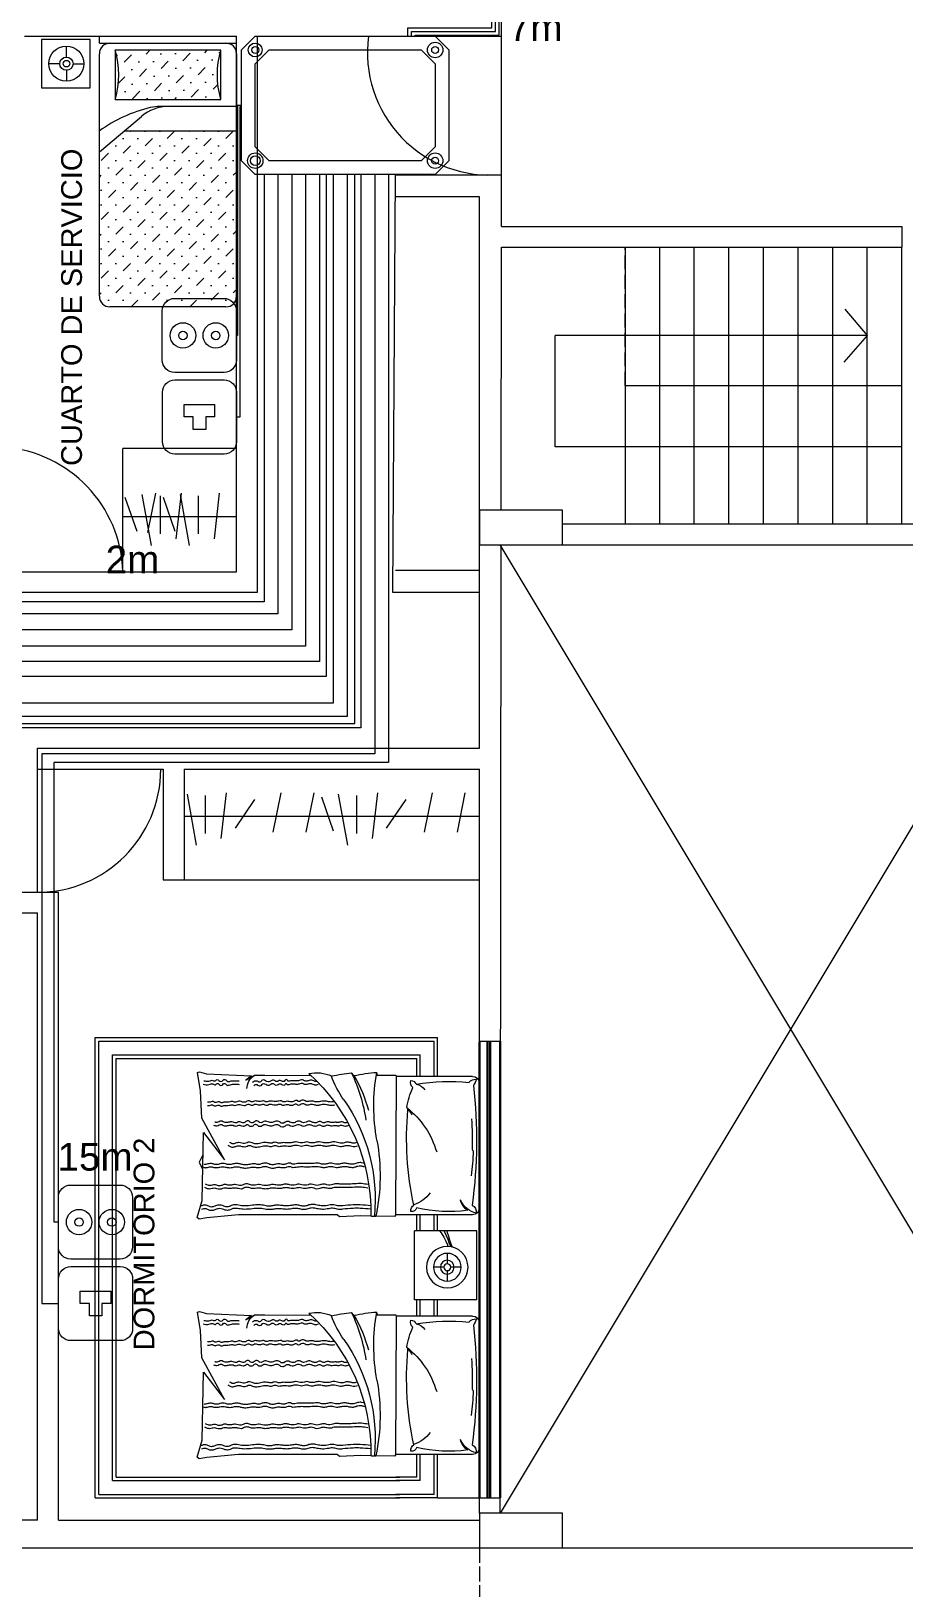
# Model space of a CAD drawing. Header units: metres. Extents: x -2 to 3328848, y -2 to 2725060.
# Drawn here: x 1662910.6 to 1662973.7, y 1363249.2 to 1363361.7 of the extents above; entities that cross this region are included whole.
import ezdxf

# ---------------------------------------------------------------- set-up
doc = ezdxf.new("R2010")
doc.units = ezdxf.units.M
for name, pattern in [('0', [0]), ('ACAD_ISO02W100', [15, 12, -3]), ('DASHED', [70, 50, -20])]:
    doc.linetypes.add(name, pattern=pattern)
doc.layers.get('0').update_dxf_attribs({"color": 253, "lineweight": 0})
for name, color, linetype, lineweight in [('escalera', 253, 'DASHED', 0), ('ICT_INTERNA', 170, 'Continuous', 0), ('ICT_TOMAS', 1, 'Continuous', 0), ('L.COLUMNA', 253, 'Continuous', 0), ('mobi alcolchonado', 253, 'Continuous', 0), ('MOBILIARIO2', 253, 'Continuous', 0), ('muebles', 253, 'Continuous', 0), ('NOFIJO', 253, 'Continuous', 0), ('PUERTAS', 253, 'Continuous', 0), ('ventanas', 253, 'Continuous', 30)]:
    doc.layers.add(name, color=color, linetype=linetype, lineweight=lineweight)
doc.styles.add('COTA', font='arial.ttf', dxfattribs={"height": 1})
doc.styles.get("Standard").update_dxf_attribs({"font": 'arial.ttf'})

# ---------------------------------------------------------------- blocks, each defined once
blk = doc.blocks.new('CAMA01')
at = {"layer": 'mobi alcolchonado'}
for p, q in [((-0.9, 0), (0, 0)), ((-0.95, -0.05), (-0.95, -0.604)), ((0.05, -0.05), (0.05, -0.6)), ((-0.95, -0.604), (-0.963, -0.613)), ((-0.963, -0.613), (-0.96, -0.747)), ((-0.95, -0.604), (0.054, -0.6)), ((0.054, -0.6), (0.057, -0.603)), ((0.057, -0.603), (0.056, -0.746)), ((-0.959, -0.784), (-0.957, -0.857)), ((-0.957, -0.857), (-0.965, -1.011)), ((-0.965, -1.011), (-0.95, -1.029)), ((0.056, -0.908), (0.075, -0.924)), ((-0.95, -1.029), (-0.95, -1.741)), ((0.055, -1.216), (0.057, -1.55)), ((0.057, -1.55), (0.056, -1.628)), ((0.023, -1.689), (0.056, -1.628)), ((0.055, -1.646), (0.023, -1.689)), ((0.068, -1.972), (0.055, -1.646)), ((-0.95, -1.741), (-0.973, -1.97)), ((-0.552, -1.843), (-0.252, -2.007)), ((-0.355, -1.993), (-0.552, -1.843)), ((-0.973, -1.97), (-0.982, -2.025)), ((-0.982, -2.025), (-0.969, -2.04)), ((-0.969, -2.04), (-0.846, -2.004)), ((-0.846, -2.004), (-0.355, -1.993)), ((-0.252, -2.007), (-0.055, -2.015)), ((-0.055, -2.015), (0.077, -2.038)), ((0.083, -2.023), (0.068, -1.972)), ((0.077, -2.038), (0.083, -2.023))]:
    blk.add_line(p, q, dxfattribs=at)
for centre, radius, start, end in [((-0.9, -0.05), 0.05, 90, 180), ((-0.78, 0.014), 0.163, 192.2008, 247.3604), ((-0.938, -0.089), 0.0687, 32.3351, 91.4023), ((0.098, -0.223), 1.025, 172.2473, 193.0029), ((-0.819, -0.021), 0.118, 212.6434, 258.2419), ((-0.41, -3.431), 3.411, 83.3475, 97.9136), ((0.1, -0.223), 0.214, 109.6538, 122.6886), ((-1.514, -0.215), 1.527, 350.9191, 5.28), ((0, -0.05), 0.05, 0, 90), ((-0.037, -0.026), 0.066, 312.4623, 3.6405), ((-0.889, -0.49), 0.0381, 108.9808, 187.5781), ((-0.919, -0.448), 0.0472, 260.6567, 326.3809), ((-0.398, 1.756), 2.282, 257.8189, 275.1993), ((-0.256, -0.567), 0.0826, 38.2941, 70.0555), ((-0.262, -0.666), 0.165, 58.5661, 64.8686), ((-0.274, 0.056), 0.589, 279.6141, 294.3372), ((0.005, -0.451), 0.0469, 219.9429, 288.3936), ((-0.03, -0.499), 0.0497, 4.6836, 60.5878), ((-0.957, -0.753), 0.00627, 112.1012, 250.5349), ((-0.94, -0.771), 0.0229, 148.1305, 214.5055), ((-0.668, -2.189), 1.471, 80, 101.4514), ((-0.838, -2.006), 1.253, 55, 95.5645), ((-0.934, -2.132), 1.348, 41.8594, 91.0501), ((-0.161, 0.617), 1.38, 259.5233, 280.0125), ((0.088, -0.688), 0.0548, 234.3439, 260.3637), ((-1.206, -0.649), 1.288, 348.4322, 355.8792), ((0.309, -0.368), 0.747, 235, 249.9199), ((-1.208, -0.805), 1.288, 348.1971, 354.7256), ((-0.183, -1.176), 0.259, 347.5254, 24.4401), ((0.059, -1.246), 0.0179, 51.3387, 101.1926)]:
    blk.add_arc(centre, radius, start, end, dxfattribs=at)
at = {"layer": 'MOBILIARIO2'}
for points in [[(-0.91, -0.784, -0.016109), (-0.904, -0.861, -0.024073), (-0.904, -0.913, -0.018694), (-0.91, -0.989, 0.050065), (-0.911, -1.018, 0.056677), (-0.907, -1.035, -0.051657), (-0.904, -1.053, -0.081685), (-0.906, -1.089, 0.062491), (-0.911, -1.135, 0.055675), (-0.906, -1.172, -0.061502), (-0.901, -1.207, -0.093427), (-0.907, -1.239, 0.097168), (-0.913, -1.27, 0.07769), (-0.908, -1.298, -0.081942), (-0.904, -1.326, -0.05009), (-0.907, -1.359, 0.049651), (-0.911, -1.393, 0.038952), (-0.908, -1.429, -0.043857), (-0.906, -1.461, -0.052705), (-0.91, -1.488, 0.052187), (-0.913, -1.514, 0.065973), (-0.909, -1.551, -0.055408), (-0.904, -1.594, -0.038659), (-0.907, -1.64, 0.032291), (-0.911, -1.696, 0.056883), (-0.906, -1.739, -0.072358), (-0.904, -1.773, -0.122992), (-0.91, -1.791, 0.101053), (-0.918, -1.813, 0.148742), (-0.913, -1.846, -0.127539), (-0.906, -1.885, -0.105457), (-0.914, -1.913, 0.125573), (-0.92, -1.936, 0.14575), (-0.914, -1.958, -0.134347), (-0.906, -1.981, -0.073839), (-0.907, -1.993, -0.052428), (-0.913, -2.008)], [(-0.885, -0.784, -0.016212), (-0.879, -0.861, -0.024132), (-0.879, -0.913, -0.018479), (-0.885, -0.988, 0.049503), (-0.886, -1.016, 0.057233), (-0.882, -1.033, -0.051743), (-0.879, -1.052, -0.081718), (-0.881, -1.087, 0.062376), (-0.886, -1.134, 0.056016), (-0.88, -1.173, -0.062225), (-0.876, -1.208, -0.092827), (-0.882, -1.239, 0.097273), (-0.888, -1.27, 0.077058), (-0.883, -1.298, -0.080968), (-0.879, -1.325, -0.051015), (-0.882, -1.359, 0.050139), (-0.886, -1.394, 0.038829), (-0.883, -1.43, -0.044073), (-0.881, -1.462, -0.05256), (-0.884, -1.488, 0.051882), (-0.888, -1.515, 0.065917), (-0.884, -1.55, -0.055177), (-0.879, -1.593, -0.038645), (-0.881, -1.64, 0.03175), (-0.886, -1.696, 0.05817), (-0.881, -1.741, -0.074982), (-0.878, -1.776, -0.120388), (-0.884, -1.794, 0.099922), (-0.892, -1.815, 0.1495), (-0.887, -1.848, -0.128684), (-0.881, -1.886, -0.103936), (-0.888, -1.913, 0.123542), (-0.894, -1.936, 0.142951), (-0.888, -1.956, -0.122441), (-0.88, -1.98, -0.081719), (-0.881, -1.995, -0.060139), (-0.889, -2.015)], [(-0.757, -0.806, -0.016834), (-0.751, -0.853, -0.034468), (-0.75, -0.876, -0.00922), (-0.753, -0.93, 0.014186), (-0.754, -0.964, 0.027864), (-0.753, -1.006, -0.034884), (-0.752, -1.039, -0.087457), (-0.756, -1.058, 0.077501), (-0.761, -1.079, 0.10571), (-0.759, -1.101, -0.089665), (-0.754, -1.128, -0.091876), (-0.76, -1.152, 0.100294), (-0.764, -1.174, 0.104219), (-0.759, -1.195, -0.103855), (-0.754, -1.216, -0.085768), (-0.758, -1.239, 0.088421), (-0.761, -1.26, 0.073045), (-0.758, -1.282, -0.076066), (-0.754, -1.302, -0.079828), (-0.758, -1.326, 0.07972), (-0.761, -1.349, 0.069238), (-0.758, -1.372, -0.06864), (-0.754, -1.396, -0.070898), (-0.758, -1.424, 0.075702), (-0.761, -1.452, 0.045986), (-0.759, -1.47, -0.045091), (-0.757, -1.489, -0.076769), (-0.76, -1.518, 0.075317), (-0.764, -1.547, 0.065696), (-0.76, -1.57, -0.069765), (-0.757, -1.591, -0.058047), (-0.759, -1.609, 0.04517), (-0.761, -1.631, 0.107598), (-0.756, -1.66, -0.119304), (-0.752, -1.687, -0.134303), (-0.758, -1.704, 0.142887), (-0.764, -1.72, 0.094042), (-0.761, -1.741, -0.082548), (-0.757, -1.766, -0.054703), (-0.76, -1.793, 0.071659), (-0.761, -1.813, 0.065726), (-0.759, -1.824, -0.062051), (-0.757, -1.836, -0.141652), (-0.761, -1.856, 0.127606), (-0.766, -1.878, 0.082372), (-0.763, -1.897, -0.083239), (-0.759, -1.915, -0.067193), (-0.761, -1.931, 0.05209), (-0.764, -1.95, 0.075758), (-0.762, -1.965, 0.049851), (-0.754, -1.985)], [(-0.732, -0.804, -0.016995), (-0.725, -0.851, -0.034524), (-0.725, -0.875, -0.009087), (-0.728, -0.93, 0.014008), (-0.729, -0.965, 0.028389), (-0.728, -1.008, -0.036216), (-0.727, -1.042, -0.085799), (-0.731, -1.06, 0.076158), (-0.736, -1.08, 0.106727), (-0.733, -1.102, -0.090343), (-0.729, -1.128, -0.091358), (-0.734, -1.152, 0.099809), (-0.738, -1.174, 0.104145), (-0.734, -1.195, -0.103071), (-0.729, -1.215, -0.086935), (-0.733, -1.238, 0.089287), (-0.736, -1.26, 0.072441), (-0.733, -1.282, -0.075683), (-0.729, -1.302, -0.080097), (-0.733, -1.326, 0.080136), (-0.736, -1.349, 0.068821), (-0.733, -1.372, -0.06822), (-0.729, -1.395, -0.07127), (-0.733, -1.424, 0.075969), (-0.736, -1.452, 0.045868), (-0.734, -1.47, -0.045154), (-0.732, -1.489, -0.076598), (-0.735, -1.517, 0.075113), (-0.739, -1.547, 0.065882), (-0.735, -1.569, -0.069876), (-0.732, -1.591, -0.057507), (-0.733, -1.608, 0.043911), (-0.736, -1.63, 0.109441), (-0.731, -1.661, -0.121849), (-0.726, -1.689, -0.133121), (-0.733, -1.706, 0.145487), (-0.738, -1.722, 0.09027), (-0.735, -1.743, -0.08023), (-0.732, -1.766, -0.055518), (-0.735, -1.791, 0.070221), (-0.736, -1.812, 0.068505), (-0.734, -1.824, -0.064708), (-0.731, -1.836, -0.140191), (-0.735, -1.857, 0.1283), (-0.741, -1.878, 0.081106), (-0.737, -1.897, -0.082764), (-0.734, -1.915, -0.06863), (-0.736, -1.93, 0.055684), (-0.738, -1.949, 0.073555), (-0.737, -1.961, 0.046852), (-0.73, -1.979)], [(-0.605, -0.829, -0.036577), (-0.599, -0.85, -0.065257), (-0.598, -0.862, -0.081239), (-0.605, -0.893, 0.09673), (-0.61, -0.92, 0.059687), (-0.606, -0.947, -0.061201), (-0.603, -0.974, -0.068087), (-0.607, -1.005, 0.079475), (-0.61, -1.032, 0.066482), (-0.606, -1.051, -0.06511), (-0.603, -1.069, -0.088365), (-0.606, -1.098, 0.088514), (-0.61, -1.128, 0.053898), (-0.605, -1.154, -0.072445), (-0.603, -1.174, -0.014703), (-0.604, -1.198, 0.01338), (-0.605, -1.223, 0.011057), (-0.605, -1.263, -0.009921), (-0.605, -1.302, -0.044454), (-0.608, -1.325, 0.048377), (-0.61, -1.347, 0.125065), (-0.607, -1.358, -0.104774), (-0.603, -1.372, -0.140323), (-0.607, -1.392, 0.125005), (-0.612, -1.414, 0.059733), (-0.61, -1.432, -0.062195), (-0.608, -1.449, -0.076384), (-0.611, -1.47, 0.06684), (-0.615, -1.493, 0.115189), (-0.609, -1.523, -0.114961), (-0.603, -1.552, -0.097223), (-0.608, -1.576, 0.116527), (-0.612, -1.596, 0.051779), (-0.61, -1.611, -0.047812), (-0.608, -1.626, -0.078489), (-0.611, -1.66, 0.074508), (-0.615, -1.696, 0.064682), (-0.61, -1.723, -0.066772), (-0.605, -1.75, -0.076034), (-0.609, -1.78, 0.075656), (-0.612, -1.81, 0.063602), (-0.608, -1.834, -0.070388), (-0.605, -1.855, -0.079082), (-0.608, -1.876, 0.071502), (-0.612, -1.899, 0.088099), (-0.608, -1.923, -0.094007), (-0.605, -1.946, -0.091812), (-0.609, -1.961, 0.09253), (-0.612, -1.976, 0.064978), (-0.612, -1.982, 0.037379), (-0.609, -1.991)], [(-0.579, -0.831, -0.034849), (-0.574, -0.851, -0.063486), (-0.573, -0.862, -0.084403), (-0.58, -0.894, 0.098788), (-0.585, -0.921, 0.058591), (-0.581, -0.948, -0.060695), (-0.578, -0.974, -0.068148), (-0.582, -1.005, 0.079202), (-0.585, -1.031, 0.06675), (-0.581, -1.05, -0.064998), (-0.578, -1.069, -0.088664), (-0.581, -1.098, 0.08935), (-0.585, -1.127, 0.053061), (-0.58, -1.153, -0.071644), (-0.578, -1.173, -0.015298), (-0.579, -1.197, 0.013681), (-0.58, -1.224, 0.010889), (-0.58, -1.264, -0.010649), (-0.58, -1.304, -0.042768), (-0.582, -1.325, 0.044654), (-0.585, -1.345, 0.128784), (-0.581, -1.357, -0.106491), (-0.577, -1.372, -0.140372), (-0.581, -1.393, 0.126736), (-0.587, -1.415, 0.057828), (-0.584, -1.433, -0.061442), (-0.582, -1.45, -0.076141), (-0.585, -1.47, 0.065916), (-0.589, -1.493, 0.116085), (-0.583, -1.522, -0.115201), (-0.577, -1.552, -0.097759), (-0.583, -1.576, 0.118144), (-0.587, -1.597, 0.049819), (-0.585, -1.611, -0.04634), (-0.582, -1.626, -0.079345), (-0.586, -1.659, 0.074617), (-0.589, -1.695, 0.064869), (-0.585, -1.723, -0.066843), (-0.58, -1.749, -0.075858), (-0.583, -1.779, 0.075529), (-0.587, -1.81, 0.063913), (-0.583, -1.833, -0.070745), (-0.58, -1.855, -0.078628), (-0.583, -1.876, 0.070918), (-0.587, -1.899, 0.091738), (-0.583, -1.924, -0.104246), (-0.58, -1.947, -0.077322), (-0.583, -1.962, 0.076658), (-0.587, -1.977, 0.044784), (-0.587, -1.982, 0.024817), (-0.585, -1.99)], [(-0.454, -0.881, 0.03776), (-0.458, -0.899, 0.061868), (-0.458, -0.911, 0.048595), (-0.455, -0.931, -0.055091), (-0.451, -0.948, -0.095626), (-0.455, -0.978, 0.098357), (-0.458, -1.006, 0.076409), (-0.454, -1.026, -0.077038), (-0.449, -1.046, -0.089345), (-0.452, -1.078, 0.084057), (-0.456, -1.111, 0.04749), (-0.452, -1.135, -0.04929), (-0.449, -1.158, -0.087499), (-0.453, -1.188, 0.094197), (-0.456, -1.216, 0.078357), (-0.452, -1.232, -0.083223), (-0.449, -1.246, -0.112249), (-0.452, -1.266, 0.105279), (-0.456, -1.286, 0.082664), (-0.452, -1.306, -0.090946), (-0.449, -1.323, -0.067901), (-0.452, -1.348, 0.066074), (-0.456, -1.372, 0.035048), (-0.455, -1.394, -0.037877), (-0.454, -1.414, -0.060523), (-0.456, -1.431, 0.062605), (-0.458, -1.447, 0.127512), (-0.455, -1.461, -0.121277), (-0.451, -1.475, -0.117111), (-0.455, -1.49, 0.113611), (-0.458, -1.505, 0.059143), (-0.457, -1.52, -0.043052), (-0.454, -1.54, -0.089599), (-0.458, -1.58, 0.091053), (-0.463, -1.619, 0.111622), (-0.456, -1.642, -0.130391), (-0.451, -1.661, -0.12494), (-0.456, -1.678, 0.120889), (-0.461, -1.696, 0.086695), (-0.458, -1.715, -0.071647), (-0.454, -1.738, -0.113093), (-0.458, -1.763, 0.114265), (-0.463, -1.787, 0.106276), (-0.46, -1.799, 0.062305), (-0.449, -1.815)], [(-0.429, -0.884, 0.034858), (-0.433, -0.901, 0.059461), (-0.433, -0.91, 0.052316), (-0.429, -0.93, -0.056386), (-0.426, -0.947, -0.095596), (-0.43, -0.977, 0.098171), (-0.433, -1.005, 0.07636), (-0.428, -1.025, -0.076506), (-0.424, -1.044, -0.090069), (-0.427, -1.077, 0.084543), (-0.431, -1.111, 0.047364), (-0.427, -1.135, -0.049676), (-0.424, -1.158, -0.08659), (-0.428, -1.187, 0.092747), (-0.431, -1.215, 0.079795), (-0.427, -1.231, -0.084031), (-0.424, -1.246, -0.112191), (-0.427, -1.265, 0.106013), (-0.431, -1.286, 0.081403), (-0.427, -1.305, -0.089338), (-0.424, -1.323, -0.069417), (-0.427, -1.348, 0.067062), (-0.431, -1.373, 0.034899), (-0.43, -1.396, -0.039008), (-0.429, -1.415, -0.057667), (-0.431, -1.43, 0.058816), (-0.433, -1.446, 0.130991), (-0.43, -1.46, -0.122045), (-0.426, -1.475, -0.11844), (-0.429, -1.49, 0.116548), (-0.433, -1.506, 0.056461), (-0.431, -1.521, -0.041981), (-0.428, -1.54, -0.089156), (-0.433, -1.579, 0.08877), (-0.438, -1.617, 0.114233), (-0.431, -1.641, -0.131551), (-0.425, -1.661, -0.125542), (-0.43, -1.679, 0.123278), (-0.435, -1.697, 0.085156), (-0.432, -1.716, -0.073009), (-0.428, -1.738, -0.115535), (-0.433, -1.762, 0.127329), (-0.437, -1.783, 0.096991), (-0.435, -1.791, 0.053351), (-0.427, -1.804)], [(-0.304, -0.946, 0.052853), (-0.31, -0.958, 0.082349), (-0.311, -0.967, 0.113365), (-0.307, -0.985, -0.137167), (-0.304, -0.999, -0.079599), (-0.308, -1.012, 0.112443), (-0.309, -1.02, 0.045995), (-0.308, -1.028, -0.039568), (-0.307, -1.037, -0.069784), (-0.308, -1.055, 0.073829), (-0.309, -1.072, 0.067952), (-0.307, -1.079, -0.047112), (-0.304, -1.09, -0.170036), (-0.308, -1.112, 0.173788), (-0.311, -1.132, 0.142872), (-0.307, -1.142, -0.145458), (-0.302, -1.151, -0.195397), (-0.305, -1.167, 0.151851), (-0.311, -1.186, 0.126712), (-0.306, -1.208, -0.124684), (-0.3, -1.23, -0.150491), (-0.306, -1.252, 0.168102), (-0.311, -1.272, 0.13967), (-0.306, -1.287, -0.13006), (-0.3, -1.302, -0.169436), (-0.305, -1.328, 0.163629), (-0.311, -1.354, 0.104575), (-0.307, -1.369, -0.109696), (-0.302, -1.384, -0.20768), (-0.309, -1.404, 0.202622), (-0.316, -1.424, 0.1762), (-0.308, -1.442, -0.167885), (-0.3, -1.461, -0.137817), (-0.305, -1.487, 0.14417), (-0.309, -1.512, 0.079258), (-0.305, -1.528, -0.072052), (-0.3, -1.545, -0.215179), (-0.308, -1.571, 0.272703), (-0.311, -1.594, 0.157232), (-0.306, -1.6, -0.133932), (-0.3, -1.608, -0.346503), (-0.305, -1.632, 0.328416), (-0.311, -1.657, 0.136915), (-0.305, -1.666, -0.179847), (-0.3, -1.673, -0.252619), (-0.304, -1.689, 0.209461), (-0.311, -1.708, 0.111259), (-0.307, -1.724, -0.146381), (-0.304, -1.736, -0.125668), (-0.308, -1.747, 0.139354), (-0.311, -1.757, 0.105558), (-0.309, -1.771, -0.077694), (-0.304, -1.789, -0.090317), (-0.307, -1.816, 0.100764), (-0.309, -1.841, 0.12001), (-0.304, -1.854, -0.131665), (-0.3, -1.866, -0.170535), (-0.303, -1.88, 0.13714), (-0.309, -1.897, 0.068639), (-0.308, -1.906, 0.052035), (-0.304, -1.918)], [(-0.281, -0.954, 0.042607), (-0.285, -0.963, 0.071397), (-0.286, -0.968, 0.129838), (-0.282, -0.984, -0.140626), (-0.279, -1, -0.083982), (-0.282, -1.012, 0.117812), (-0.284, -1.021, 0.041239), (-0.283, -1.028, -0.036686), (-0.282, -1.036, -0.06988), (-0.283, -1.053, 0.071878), (-0.284, -1.069, 0.072269), (-0.282, -1.078, -0.05165), (-0.279, -1.089, -0.163828), (-0.282, -1.109, 0.164309), (-0.285, -1.128, 0.150844), (-0.281, -1.138, -0.147278), (-0.276, -1.148, -0.197862), (-0.279, -1.165, 0.156121), (-0.286, -1.186, 0.123696), (-0.28, -1.208, -0.125417), (-0.274, -1.23, -0.148173), (-0.28, -1.252, 0.166473), (-0.285, -1.271, 0.139796), (-0.28, -1.285, -0.128151), (-0.274, -1.301, -0.171039), (-0.279, -1.326, 0.162775), (-0.286, -1.353, 0.107698), (-0.28, -1.369, -0.115196), (-0.276, -1.384, -0.202947), (-0.282, -1.404, 0.202257), (-0.289, -1.423, 0.173028), (-0.282, -1.44, -0.162077), (-0.274, -1.458, -0.143302), (-0.279, -1.485, 0.146514), (-0.283, -1.511, 0.08083), (-0.279, -1.527, -0.077891), (-0.274, -1.544, -0.205436), (-0.281, -1.568, 0.258943), (-0.284, -1.587, 0.167371), (-0.279, -1.594, -0.135353), (-0.273, -1.601, -0.347128), (-0.278, -1.626, 0.32569), (-0.284, -1.651, 0.138368), (-0.277, -1.661, -0.174678), (-0.272, -1.669, -0.262199), (-0.277, -1.687, 0.218741), (-0.285, -1.709, 0.1036), (-0.281, -1.725, -0.142377), (-0.278, -1.737, -0.128588), (-0.282, -1.748, 0.145504), (-0.286, -1.758, 0.099417), (-0.283, -1.771, -0.074367), (-0.279, -1.788, -0.090334), (-0.282, -1.813, 0.095924), (-0.284, -1.837, 0.126634), (-0.278, -1.852, -0.136356), (-0.273, -1.866, -0.176248), (-0.278, -1.881, 0.158824), (-0.283, -1.898, 0.054695), (-0.283, -1.904, 0.039328), (-0.28, -1.912)], [(-0.158, -1.044, 0.02297), (-0.16, -1.066, 0.03842), (-0.16, -1.079, 0.038008), (-0.155, -1.106, -0.055193), (-0.153, -1.125, -0.083604), (-0.156, -1.146, 0.075661), (-0.16, -1.17, 0.084309), (-0.156, -1.194, -0.09066), (-0.153, -1.216, -0.067099), (-0.155, -1.228, 0.059889), (-0.158, -1.242, 0.149337), (-0.153, -1.26, -0.134073), (-0.148, -1.279, -0.21438), (-0.155, -1.294, 0.253882), (-0.16, -1.307, 0.189759), (-0.155, -1.315, -0.18789), (-0.151, -1.323, -0.191242), (-0.155, -1.341, 0.174445), (-0.16, -1.361, 0.047645), (-0.158, -1.373, -0.048038), (-0.155, -1.386, -0.123722), (-0.159, -1.408, 0.169091), (-0.16, -1.424, 0.141473), (-0.156, -1.429, -0.143521), (-0.153, -1.435, -0.155534), (-0.154, -1.453, 0.107396), (-0.158, -1.477, 0.042577), (-0.155, -1.495, -0.050748), (-0.153, -1.51, -0.129685), (-0.157, -1.527, 0.145893), (-0.16, -1.542, 0.134999), (-0.156, -1.552, -0.139913), (-0.153, -1.561, -0.114007), (-0.155, -1.574, 0.10043), (-0.158, -1.589, 0.069927), (-0.155, -1.603, -0.066719), (-0.153, -1.617, -0.140231), (-0.157, -1.633, 0.158227), (-0.16, -1.647, 0.144948), (-0.157, -1.655, -0.133495), (-0.153, -1.664, -0.180577), (-0.156, -1.68, 0.144963), (-0.162, -1.701, 0.094523), (-0.158, -1.721, -0.110663), (-0.155, -1.738, -0.10701), (-0.159, -1.753, 0.129666), (-0.162, -1.766, 0.099091), (-0.16, -1.777, -0.116601), (-0.158, -1.787, -0.058417), (-0.16, -1.802, 0.05454), (-0.162, -1.817, 0.023755), (-0.162, -1.83, -0.022115), (-0.162, -1.843, -0.082226), (-0.165, -1.855, 0.093862), (-0.167, -1.866, 0.171583), (-0.164, -1.873, -0.116919), (-0.16, -1.883, -0.185126), (-0.162, -1.899, 0.193604), (-0.165, -1.915, 0.131355), (-0.16, -1.923, -0.188426), (-0.158, -1.929, -0.095469), (-0.159, -1.939, 0.066793), (-0.162, -1.953, 0.021913), (-0.162, -1.958, 0.016222), (-0.162, -1.964)], [(-0.133, -1.047, 0.020778), (-0.135, -1.067, 0.036491), (-0.135, -1.078, 0.041461), (-0.13, -1.105, -0.057174), (-0.128, -1.125, -0.082873), (-0.131, -1.146, 0.075265), (-0.135, -1.17, 0.085019), (-0.131, -1.194, -0.092379), (-0.128, -1.217, -0.064068), (-0.13, -1.228, 0.055503), (-0.132, -1.241, 0.157835), (-0.127, -1.26, -0.148846), (-0.122, -1.281, -0.199592), (-0.128, -1.294, 0.247082), (-0.132, -1.305, 0.184593), (-0.128, -1.312, -0.169439), (-0.124, -1.32, -0.211187), (-0.128, -1.339, 0.185054), (-0.134, -1.361, 0.043562), (-0.132, -1.374, -0.048148), (-0.13, -1.386, -0.119615), (-0.133, -1.404, 0.160888), (-0.134, -1.418, 0.146532), (-0.131, -1.424, -0.137743), (-0.127, -1.43, -0.163825), (-0.128, -1.449, 0.111152), (-0.132, -1.477, 0.041886), (-0.129, -1.496, -0.053628), (-0.128, -1.511, -0.124743), (-0.131, -1.526, 0.141323), (-0.134, -1.54, 0.136283), (-0.131, -1.549, -0.135036), (-0.127, -1.559, -0.120412), (-0.129, -1.573, 0.104043), (-0.132, -1.589, 0.069722), (-0.13, -1.604, -0.070787), (-0.127, -1.618, -0.133062), (-0.131, -1.632, 0.149023), (-0.134, -1.645, 0.15104), (-0.131, -1.653, -0.132016), (-0.127, -1.661, -0.185288), (-0.13, -1.68, 0.149156), (-0.137, -1.702, 0.091592), (-0.132, -1.722, -0.1101), (-0.13, -1.739, -0.106833), (-0.134, -1.754, 0.131118), (-0.137, -1.766, 0.095868), (-0.134, -1.777, -0.111479), (-0.132, -1.786, -0.063175), (-0.134, -1.802, 0.056761), (-0.137, -1.819, 0.023768), (-0.137, -1.833, -0.026007), (-0.137, -1.846, -0.075167), (-0.139, -1.855, 0.082422), (-0.141, -1.864, 0.180625), (-0.139, -1.87, -0.118245), (-0.134, -1.879, -0.184753), (-0.137, -1.895, 0.189898), (-0.139, -1.911, 0.133199), (-0.134, -1.919, -0.180236), (-0.131, -1.926, -0.10911), (-0.133, -1.938, 0.078712), (-0.137, -1.955, 0.016438), (-0.137, -1.959, 0.011572), (-0.137, -1.964)], [(-0.008, -1.165, 0.063574), (-0.013, -1.178, 0.09229), (-0.013, -1.188, 0.087813), (-0.008, -1.201, -0.084664), (-0.004, -1.214, -0.147947), (-0.007, -1.24, 0.164849), (-0.008, -1.263, 0.089821), (-0.004, -1.272, -0.116631), (-0.001, -1.279, -0.144447), (-0.004, -1.297, 0.116051), (-0.008, -1.319, 0.024537), (-0.007, -1.332, -0.021879), (-0.006, -1.347, -0.09639), (-0.009, -1.37, 0.1367), (-0.011, -1.386, 0.212994), (-0.007, -1.391, -0.190175), (-0.004, -1.396, -0.394232), (-0.008, -1.404, 0.296973), (-0.015, -1.414, 0.196588), (-0.011, -1.427, -0.177409), (-0.006, -1.44, -0.181533), (-0.011, -1.455, 0.205507), (-0.015, -1.468, 0.192194), (-0.01, -1.478, -0.172784), (-0.004, -1.489, -0.223273), (-0.009, -1.508, 0.193968), (-0.015, -1.528, 0.156888), (-0.009, -1.544, -0.172543), (-0.004, -1.559, -0.267412), (-0.012, -1.574, 0.2882), (-0.02, -1.589, 0.1673), (-0.015, -1.6, -0.167614), (-0.011, -1.61, -0.102415), (-0.012, -1.621, -0.090979), (-0.018, -1.631)], [(0.015, -1.174, 0.043115), (0.013, -1.182, 0.071529), (0.013, -1.186, 0.117166), (0.017, -1.197, -0.092201), (0.022, -1.211, -0.148493), (0.019, -1.236, 0.162321), (0.017, -1.259, 0.092598), (0.021, -1.268, -0.115816), (0.025, -1.276, -0.147409), (0.022, -1.296, 0.11874), (0.017, -1.32, 0.02342), (0.018, -1.333, -0.023767), (0.019, -1.347, -0.081841), (0.017, -1.364, 0.093108), (0.015, -1.379, 0.271365), (0.02, -1.387, -0.237724), (0.027, -1.394, -0.374349), (0.02, -1.405, 0.322203), (0.012, -1.417, 0.165022), (0.016, -1.428, -0.163895), (0.02, -1.44, -0.183927), (0.016, -1.453, 0.20204), (0.012, -1.465, 0.194979), (0.017, -1.475, -0.16864), (0.023, -1.486, -0.227481), (0.018, -1.505, 0.192689), (0.011, -1.527, 0.162586), (0.018, -1.545, -0.18296), (0.024, -1.56, -0.259647), (0.015, -1.576, 0.292915), (0.008, -1.59, 0.147396), (0.012, -1.599, -0.130485), (0.016, -1.609, -0.124764), (0.015, -1.624, -0.11423), (0.006, -1.639)], [(-0.006, -1.995, -0.043571), (-0.01, -1.977, -0.058781), (-0.011, -1.964, -0.074778), (-0.006, -1.946, 0.098243), (-0.004, -1.932, 0.160673), (-0.007, -1.921, -0.168807), (-0.011, -1.911, -0.235494), (-0.007, -1.903, 0.200169), (-0.001, -1.894, 0.310498), (-0.007, -1.882, -0.25744), (-0.015, -1.869, -0.272296), (-0.008, -1.854, 0.302876), (-0.001, -1.841, 0.245567), (-0.009, -1.83, -0.301104), (-0.015, -1.82, -0.076708), (-0.013, -1.809, 0.045391), (-0.008, -1.792, 0.044442), (-0.006, -1.765, 0.040505), (-0.008, -1.736)], [(0.019, -1.991, -0.038395), (0.015, -1.976, -0.053841), (0.015, -1.965, -0.086675), (0.019, -1.945, 0.114917), (0.022, -1.93, 0.136679), (0.019, -1.922, -0.135819), (0.017, -1.913, -0.26772), (0.021, -1.905, 0.219941), (0.027, -1.895, 0.298949), (0.021, -1.882, -0.252587), (0.013, -1.868, -0.270993), (0.021, -1.853, 0.294092), (0.028, -1.839, 0.262376), (0.018, -1.826, -0.328686), (0.012, -1.815, -0.053331), (0.013, -1.807, 0.033048), (0.017, -1.795, 0.048678), (0.019, -1.766, 0.045374), (0.017, -1.736)]]:
    blk.add_lwpolyline(points, format="xyb", dxfattribs=at)
for centre, radius, start, end in [((-0.439, -1.786), 1.742, 91.6325, 97.548), ((-0.592, -0.203), 0.189, 52.792, 56.6952), ((-0.411, -1.793), 1.742, 84.9412, 92.1903), ((-0.671, -0.913), 0.629, 38.0799, 73.877), ((-0.618, -0.574), 0.28, 128.4595, 159.0281), ((-0.113, -0.484), 0.111, 14.5489, 54.2329), ((-0.42, -1.936), 1.126, 63.9685, 82.178), ((-0.429, -1.714), 0.941, 58.9817, 75.6046), ((-0.045, -1.558), 0.123, 272.9287, 325.2602)]:
    blk.add_arc(centre, radius, start, end, dxfattribs=at)
blk = doc.blocks.new('CAMASSENC-1MESITA')
at = {"layer": 'muebles'}
for p, q in [((1.431, -0.019), (1.431, -0.469)), ((1.431, -0.019), (1.929, -0.019)), ((1.929, -0.019), (1.929, -0.469)), ((1.667, -0.132), (1.667, -0.207)), ((0, -0.302), (0.314, -0.302)), ((0, -0.302), (0, -0.604)), ((0.025, -0.327), (0.314, -0.327)), ((0.025, -0.327), (0.025, -0.604)), ((1.314, -0.302), (1.431, -0.302)), ((1.314, -0.327), (1.431, -0.327)), ((1.642, -0.232), (1.567, -0.232)), ((1.667, -0.257), (1.667, -0.332)), ((1.767, -0.232), (1.692, -0.232)), ((1.929, -0.302), (2.046, -0.302)), ((1.929, -0.327), (2.046, -0.327)), ((3.046, -0.302), (3.326, -0.302)), ((3.046, -0.327), (3.301, -0.327)), ((3.301, -2.751), (3.301, -0.327)), ((3.326, -2.776), (3.326, -0.302)), ((0.125, -0.427), (0.314, -0.427)), ((0.125, -0.427), (0.125, -0.604)), ((1.314, -0.427), (1.431, -0.427)), ((1.929, -0.427), (2.046, -0.427)), ((3.046, -0.427), (3.201, -0.427)), ((3.201, -2.651), (3.201, -0.427)), ((0.15, -0.452), (0.314, -0.452)), ((0.15, -0.452), (0.15, -0.604)), ((1.314, -0.452), (1.431, -0.452)), ((1.431, -0.469), (1.929, -0.469)), ((1.929, -0.452), (2.046, -0.452)), ((3.046, -0.452), (3.176, -0.452)), ((3.176, -2.626), (3.176, -0.452)), ((0, -2.776), (0, -0.576)), ((0.025, -2.751), (0.025, -0.576)), ((0.125, -2.651), (0.125, -0.576)), ((0.15, -2.626), (0.15, -0.576)), ((2.425, -2.026), (2.375, -2.001)), ((2.475, -2.001), (2.425, -2.026)), ((0.125, -2.651), (3.201, -2.651)), ((0.15, -2.626), (3.176, -2.626)), ((0, -2.776), (3.326, -2.776)), ((0.025, -2.751), (3.301, -2.751))]:
    blk.add_line(p, q, dxfattribs=at)
for points in [[(1.929, -0.235), (1.918, -0.232), (1.899, -0.226), (1.882, -0.22), (1.866, -0.216), (1.85, -0.211), (1.835, -0.206), (1.82, -0.2), (1.813, -0.196)], [(1.929, -0.254), (1.923, -0.251), (1.895, -0.239), (1.87, -0.229), (1.845, -0.22), (1.82, -0.21), (1.816, -0.208)], [(1.929, -0.288), (1.915, -0.277), (1.884, -0.257), (1.855, -0.242), (1.828, -0.231), (1.817, -0.227)]]:
    blk.add_lwpolyline(points, dxfattribs=at)
for radius in [0.15, 0.1, 0.05, 0.025]:
    blk.add_circle((1.667, -0.232), radius, dxfattribs=at)
at = {"layer": 'muebles', "rotation": 359.999999999999}
for p in [(1.264, 0), (2.996, 0)]:
    blk.add_blockref('CAMA01', p, dxfattribs=at)
blk = doc.blocks.new('CAMA190X100CM-1MESITA')
at = {"layer": 'muebles'}
h = blk.add_hatch(dxfattribs=at)
h.set_pattern_fill('MUDST', color=256, scale=0.3, angle=406.5404, style=0)
h.set_pattern_definition([(46.54041, (-83.744445, -2.07426), (0.048736945, 0.16046716), [0.075, -0.075, 0, -0.075, 0, -0.075])])
h.paths.add_polyline_path([(0.532, -0.102, -0.142857), (0.532, -0.457), (1.294, -0.457, -0.142857), (1.294, -0.102)])
h = blk.add_hatch(dxfattribs=at)
h.set_pattern_fill('MUDST', color=256, scale=0.3, angle=405, style=0)
h.set_pattern_definition([(45, (-83.744445, -2.07426), (0.05303301, 0.159099026), [0.075, -0.075, 0, -0.075, 0, -0.075])])
h.paths.add_polyline_path([(1.408, -0.686), (0.595, -0.686), (0.417, -0.835), (0.417, -1.88, 0.414214), (0.494, -1.956), (1.332, -1.956, 0.414214), (1.408, -1.88)])
for p, q in [((0.417, 0), (1.408, 0)), ((0.417, -0.051), (0.417, 0)), ((1.408, -0.051), (1.408, 0)), ((0.179, -0.151), (0.179, -0.072)), ((0.417, -0.051), (1.408, -0.051)), ((0.532, -0.102), (0.532, -0.457)), ((1.294, -0.102), (0.532, -0.102)), ((1.294, -0.457), (1.294, -0.102)), ((0.132, -0.199), (0.052, -0.199)), ((0.227, -0.199), (0.306, -0.199)), ((0.417, -1.88), (0.417, -0.127)), ((1.408, -0.127), (1.408, -1.88)), ((0.179, -0.246), (0.179, -0.326)), ((0.532, -0.457), (1.294, -0.457)), ((1.408, -0.508), (0.856, -0.508)), ((0.418, -0.835), (0.721, -0.58)), ((1.408, -0.686), (0.595, -0.686)), ((1.332, -1.956), (0.494, -1.956))]:
    blk.add_line(p, q, dxfattribs=at)
blk.add_lwpolyline([(0, -0.024), (0, -0.374), (0.35, -0.374), (0.35, -0.024)], close=True, dxfattribs=at)
for radius in [0.127, 0.0478, 0.0238]:
    blk.add_circle((0.179, -0.199), radius, dxfattribs=at)
for centre, radius, start, end in [((0.494, -0.127), 0.0762, 90, 180), ((-0.078, -0.279), 0.635, 343.7398, 16.2602), ((1.903, -0.279), 0.635, 163.7398, 196.2602), ((1.332, -0.127), 0.0762, 0, 90), ((1.025, -1.522), 1.034, 103.3928, 126.0202), ((0.917, -0.813), 0.305, 90, 130.1059), ((0.856, -0.813), 0.305, 90, 103.3928), ((0.494, -1.88), 0.0762, 180, 270), ((1.332, -1.88), 0.0762, 270, 0)]:
    blk.add_arc(centre, radius, start, end, dxfattribs=at)
blk = doc.blocks.new('RTR')
for p, q in [((-0.75, 0.4), (-0.65, 0.5)), ((-0.65, 0.5), (0.65, 0.5)), ((0.65, 0.5), (0.75, 0.4)), ((-0.75, -0.4), (-0.75, 0.4)), ((-0.65, 0.3), (-0.55, 0.4)), ((-0.55, 0.4), (0.55, 0.4)), ((0.55, 0.4), (0.65, 0.3)), ((0.75, 0.4), (0.75, -0.4)), ((-0.65, -0.3), (-0.65, 0.3)), ((0.65, 0.3), (0.65, -0.3)), ((-0.65, -0.3), (-0.55, -0.4)), ((0.65, -0.3), (0.55, -0.4)), ((-0.75, -0.4), (-0.65, -0.5)), ((0.55, -0.4), (-0.55, -0.4)), ((0.65, -0.5), (0.75, -0.4)), ((0.65, -0.5), (-0.65, -0.5))]:
    blk.add_line(p, q)
for centre, radius in [((-0.65, 0.4), 0.05), ((0.65, 0.4), 0.0559), ((-0.65, 0.4), 0.025), ((0.65, 0.4), 0.025), ((-0.65, -0.4), 0.0559), ((-0.65, -0.4), 0.0354), ((0.65, -0.4), 0.0559), ((0.65, -0.4), 0.025)]:
    blk.add_circle(centre, radius)
blk = doc.blocks.new('Toma TFN')
for p, q in [((-0.0625, 0.05), (-0.05, 0.05)), ((-0.0625, 0), (-0.0625, 0.05)), ((-0.05, 0), (-0.0625, 0)), ((-0.05, 0.05), (0.05, 0.05)), ((-0.025, 0), (-0.05, 0)), ((-0.025, -0.05), (-0.025, 0)), ((0.025, 0), (0.025, -0.05)), ((0.05, 0), (0.025, 0)), ((0.05, 0.05), (0.0625, 0.05)), ((0.0625, 0), (0.05, 0)), ((0.05, 0), (0.05, 0)), ((0.0625, 0), (0.0625, 0.05)), ((0.025, -0.05), (-0.025, -0.05))]:
    blk.add_line(p, q)
blk.add_lwpolyline([(-0.1, 0.15), (0.1, 0.15, -0.414214), (0.15, 0.1), (0.15, -0.1, -0.414214), (0.1, -0.15), (-0.1, -0.15, -0.414214), (-0.15, -0.1), (-0.15, 0.1, -0.414214)], format="xyb", close=True)
blk = doc.blocks.new('TOMA TV')
blk.add_lwpolyline([(-0.1, 0.15), (0.1, 0.15, -0.414214), (0.15, 0.1), (0.15, -0.1, -0.414214), (0.1, -0.15), (-0.1, -0.15, -0.414214), (-0.15, -0.1), (-0.15, 0.1, -0.414214)], format="xyb", close=True)
for centre, radius in [((-0.0663, 0), 0.0515), ((-0.0663, 0), 0.0172), ((0.0663, 0), 0.0515), ((0.0663, 0), 0.0172)]:
    blk.add_circle(centre, radius)

msp = doc.modelspace()

# ---------------------------------------------------------------- linework, layer by layer
for p, q in [((1662944.614, 1363347.62), (1662944.642, 1363376.163)), ((1662910.159, 1363361.37), (1662925.468, 1363361.37)), ((1662926.968, 1363361.37), (1662944.631, 1363361.37)), ((1662943.022, 1363309.904), (1662943.022, 1363349.749)), ((1662973.552, 1363347.62), (1662973.552, 1363346.12)), ((1662944.594, 1363327.12), (1662944.612, 1363346.12)), ((1662944.612, 1363346.12), (1662973.552, 1363346.12)), ((1662949.022, 1363326.12), (1662982.022, 1363326.12)), ((1662943.022, 1363324.62), (1662986.53, 1363324.62)), ((1662944.522, 1363254.62), (1662944.591, 1363324.62)), ((1662943.022, 1363254.62), (1662943.022, 1363308.404))]:
    msp.add_line(p, q)
at = {"ltscale": 0.02}
for p, q in [((1662925.468, 1363322.664), (1662925.468, 1363361.37)), ((1662926.968, 1363361.37), (1662926.968, 1363321.164)), ((1662936.778, 1363321.164), (1662936.968, 1363351.329)), ((1662944.618, 1363351.329), (1662936.968, 1363351.329)), ((1662943.022, 1363349.749), (1662936.968, 1363349.749)), ((1662944.614, 1363347.62), (1662973.552, 1363347.62)), ((1662986.501, 1363254.62), (1662944.522, 1363324.62)), ((1662986.501, 1363324.62), (1662944.522, 1363254.62)), ((1662883.022, 1363322.664), (1662925.468, 1363322.664)), ((1662943.022, 1363322.744), (1662936.968, 1363322.744)), ((1662926.968, 1363321.164), (1662868.046, 1363321.164)), ((1662943.022, 1363321.164), (1662936.778, 1363321.164)), ((1662911.098, 1363309.904), (1662943.022, 1363309.904)), ((1662911.098, 1363299.506), (1662911.098, 1363309.904)), ((1662911.098, 1363308.404), (1662920.177, 1363308.404)), ((1662920.177, 1363308.404), (1662920.177, 1363300.404)), ((1662921.677, 1363308.404), (1662943.022, 1363308.404)), ((1662921.677, 1363308.404), (1662921.677, 1363300.404)), ((1662920.177, 1363300.404), (1662921.677, 1363300.404)), ((1662893.522, 1363299.506), (1662912.598, 1363299.506)), ((1662912.598, 1363254.12), (1662912.598, 1363299.506)), ((1662902.341, 1363298.006), (1662911.098, 1363298.006)), ((1662911.098, 1363254.12), (1662911.098, 1363298.006)), ((1662943.022, 1363288.745), (1662944.556, 1363288.745)), ((1662940.005, 1363255.736), (1662944.523, 1363255.736)), ((1662911.098, 1363254.12), (1662884.522, 1363254.12)), ((1662912.598, 1363254.12), (1662943.022, 1363254.12))]:
    msp.add_line(p, q, dxfattribs=at)
msp.add_lwpolyline([(1663191.022, 1363252.12), (1663191.022, 1363472.12), (1662791.022, 1363472.12), (1662791.022, 1363252.12)], close=True)
at = {"layer": 'escalera'}
for p, q in [((1662953.552, 1363346.12), (1662953.552, 1363326.12)), ((1662956.052, 1363336.12), (1662956.052, 1363346.12)), ((1662958.552, 1363336.12), (1662958.552, 1363346.12)), ((1662961.052, 1363336.12), (1662961.052, 1363346.12)), ((1662963.552, 1363336.12), (1662963.552, 1363346.12)), ((1662966.052, 1363336.12), (1662966.052, 1363346.12)), ((1662968.552, 1363336.12), (1662968.552, 1363346.12)), ((1662971.052, 1363336.12), (1662971.052, 1363346.12)), ((1662969.437, 1363341.649), (1662971.052, 1363339.729)), ((1662948.504, 1363331.688), (1662948.504, 1363339.729)), ((1662971.052, 1363339.729), (1662948.504, 1363339.729)), ((1662971.052, 1363339.729), (1662969.361, 1363337.809)), ((1662953.552, 1363336.12), (1662973.552, 1363336.12)), ((1662956.052, 1363326.12), (1662956.052, 1363336.12)), ((1662958.552, 1363326.12), (1662958.552, 1363336.12)), ((1662961.052, 1363326.12), (1662961.052, 1363336.12)), ((1662963.552, 1363326.12), (1662963.552, 1363336.12)), ((1662966.052, 1363326.12), (1662966.052, 1363336.12)), ((1662968.552, 1363326.12), (1662968.552, 1363336.12)), ((1662971.052, 1363326.12), (1662971.052, 1363336.12)), ((1662973.552, 1363331.688), (1662948.504, 1363331.688))]:
    msp.add_line(p, q, dxfattribs=at)
at = {"layer": 'escalera', "ltscale": 0.02}
msp.add_line((1662953.552, 1363336.12), (1662953.552, 1363346.12), dxfattribs=at)
at = {"layer": 'escalera', "linetype": '0', "ltscale": 0.02}
msp.add_line((1662973.552, 1363326.12), (1662973.552, 1363346.12), dxfattribs=at)
at = {"layer": 'ICT_INTERNA', "ltscale": 0.015}
for points in [[(1662937.857, 1363361.37), (1662937.857, 1363361.96), (1662943.921, 1363361.96), (1662943.921, 1363397.128), (1662966.522, 1363397.128)], [(1662938.121, 1363361.37), (1662938.121, 1363361.697), (1662944.185, 1363361.697), (1662944.185, 1363396.864), (1662966.522, 1363396.864)], [(1662938.384, 1363361.37), (1662938.384, 1363361.435), (1662944.448, 1363361.435), (1662944.448, 1363396.601), (1662966.522, 1363396.601)]]:
    msp.add_lwpolyline(points, dxfattribs=at)
at = {"layer": 'ICT_TOMAS'}
for points in [[(1662928.465, 1363351.37), (1662928.465, 1363319.617), (1662866.102, 1363319.617), (1662863.796, 1363356.031)], [(1662927.465, 1363351.37), (1662927.465, 1363320.491), (1662867.094, 1363320.491), (1662869.679, 1363356.026)], [(1662925.821, 1363356.35), (1662925.551, 1363356.35), (1662925.551, 1363339.739), (1662925.468, 1363339.739)], [(1662925.821, 1363356.261), (1662925.71, 1363356.261), (1662925.71, 1363333.839), (1662925.474, 1363333.839)], [(1662929.465, 1363351.37), (1662929.465, 1363318.457), (1662839.405, 1363318.457), (1662839.405, 1363259.5)], [(1662930.465, 1363351.37), (1662930.465, 1363317.296), (1662845.284, 1363317.296), (1662845.284, 1363259.506)], [(1662931.465, 1363351.37), (1662931.465, 1363316.182), (1662851.17, 1363316.182), (1662851.17, 1363259.508)], [(1662857.036, 1363259.472), (1662857.036, 1363315.113), (1662931.965, 1363315.113), (1662931.965, 1363351.35)], [(1662932.465, 1363351.37), (1662932.465, 1363313.159), (1662892.323, 1363313.159), (1662892.323, 1363283.391), (1662883.662, 1363283.391), (1662883.662, 1363253.23), (1662889.145, 1363253.23), (1662889.145, 1363254.415)], [(1662933.465, 1363351.37), (1662933.465, 1363312.207), (1662892.708, 1363312.207), (1662892.708, 1363282.906), (1662886.09, 1363282.906), (1662886.081, 1363282.207)], [(1662889.022, 1363276.296), (1662889.022, 1363282.771), (1662893.011, 1363282.771), (1662893.011, 1363311.706), (1662934.015, 1363311.706), (1662934.015, 1363351.35)], [(1662934.465, 1363351.37), (1662934.465, 1363311.387), (1662893.326, 1363311.387), (1662893.326, 1363282.539), (1662891.964, 1363282.539), (1662891.964, 1363282.213)], [(1662935.465, 1363351.37), (1662935.465, 1363309.513), (1662911.396, 1363309.513), (1662911.396, 1363269.791), (1662912.606, 1363269.791)], [(1662936.465, 1363351.37), (1662936.465, 1363308.88), (1662912.263, 1363308.88), (1662912.263, 1363275.69), (1662912.598, 1363275.69)]]:
    msp.add_lwpolyline(points, dxfattribs=at)
at = {"layer": 'L.COLUMNA', "linetype": 'ACAD_ISO02W100', "ltscale": 0.09}
msp.add_line((1662943.022, 1363252.12), (1662943.022, 1363193.015), dxfattribs=at)
at = {"layer": 'muebles', "ltscale": 0.02}
for p, q in [((1662925.468, 1363331.562), (1662917.257, 1363331.562)), ((1662917.257, 1363322.664), (1662917.257, 1363331.562)), ((1662917.406, 1363328.059), (1662918.256, 1363325.602)), ((1662918.634, 1363328.248), (1662919.294, 1363324.562)), ((1662919.066, 1363325.507), (1662919.633, 1363328.342)), ((1662919.955, 1363328.153), (1662919.955, 1363325.413)), ((1662920.163, 1363328.059), (1662921.012, 1363325.602)), ((1662921.465, 1363328.342), (1662921.088, 1363325.035)), ((1662921.39, 1363328.248), (1662922.051, 1363324.562)), ((1662922.711, 1363328.153), (1662922.711, 1363325.413)), ((1662924.222, 1363328.342), (1662923.844, 1363325.035)), ((1662917.257, 1363326.65), (1662925.468, 1363326.65)), ((1662921.893, 1363306.59), (1662922.554, 1363302.904)), ((1662923.215, 1363306.496), (1662923.215, 1363303.755)), ((1662924.725, 1363306.685), (1662924.348, 1363303.377)), ((1662928.124, 1363303.85), (1662928.69, 1363306.685)), ((1662930.504, 1363303.85), (1662931.071, 1363306.685)), ((1662932.828, 1363306.59), (1662933.488, 1363302.904)), ((1662934.149, 1363306.496), (1662934.149, 1363303.755)), ((1662935.66, 1363306.685), (1662935.282, 1363303.377)), ((1662939.058, 1363303.85), (1662939.624, 1363306.685)), ((1662939.058, 1363303.85), (1662939.624, 1363306.685)), ((1662941.439, 1363303.85), (1662942.005, 1363306.685)), ((1662925.386, 1363304.133), (1662926.802, 1363306.212)), ((1662931.6, 1363306.401), (1662932.45, 1363303.944)), ((1662936.32, 1363304.133), (1662937.736, 1363306.212)), ((1662921.677, 1363304.992), (1662943.022, 1363304.992)), ((1662921.677, 1363300.404), (1662943.022, 1363300.404))]:
    msp.add_line(p, q, dxfattribs=at)
at = {"layer": 'NOFIJO', "ltscale": 0.02}
for points in [[(1662949.022, 1363324.62), (1662949.022, 1363327.12), (1662943.022, 1363327.12), (1662943.022, 1363324.62)], [(1662949.022, 1363252.12), (1662949.022, 1363254.62), (1662943.022, 1363254.62), (1662943.022, 1363252.12)]]:
    msp.add_lwpolyline(points, close=True, dxfattribs=at)
at = {"layer": 'PUERTAS'}
for centre, radius, start, end in [((1662943.774, 1363360.169), 8.839, 172.18827, 275.50068), ((1662907.965, 1363322.394), 9.296, 1.66456, 85.72018), ((1662911.098, 1363308.405), 8.9, 270, 359.99186)]:
    msp.add_arc(centre, radius, start, end, dxfattribs=at)
at = {"layer": 'ventanas', "ltscale": 0.2}
for p, q in [((1662943.023, 1363288.669), (1662943.023, 1363255.736)), ((1662943.603, 1363288.745), (1662943.603, 1363255.736)), ((1662943.803, 1363288.745), (1662943.803, 1363255.736)), ((1662944.523, 1363288.745), (1662944.523, 1363255.736))]:
    msp.add_line(p, q, dxfattribs=at)

# ---------------------------------------------------------------- block references
at = {"layer": 'ICT_INTERNA', "xscale": 10, "yscale": 10, "zscale": 10}
msp.add_blockref('RTR', (1662933.324, 1363356.37), dxfattribs=at)
at = {"layer": 'ICT_TOMAS'}
for name, p, xscale, yscale, zscale in [('TOMA TV', (1662922.785, 1363339.742), 17.84178858404148, 17.84178858404148, 17.84178858404148), ('Toma TFN', (1662922.795, 1363333.848), 17.85663777392733, 17.85663777392733, 17.85663777392733), ('TOMA TV', (1662915.274, 1363275.669), 17.84178858404148, 17.84178858404148, 17.84178858404148), ('Toma TFN', (1662915.285, 1363269.777), 17.85663777392733, 17.85663777392733, 17.85663777392733)]:
    msp.add_blockref(name, p, dxfattribs=dict(at, xscale=xscale, yscale=yscale, zscale=zscale))
at = {"layer": 'muebles', "xscale": 10, "yscale": 10, "zscale": 10}
msp.add_blockref('CAMA190X100CM-1MESITA', (1662911.387, 1363361.37), dxfattribs=at)
at = {"layer": 'muebles', "xscale": -10, "yscale": 10, "zscale": 10, "rotation": 270}
msp.add_blockref('CAMASSENC-1MESITA', (1662943.022, 1363255.736), dxfattribs=at)

# ---------------------------------------------------------------- texts
at = {"linetype": 'Continuous', "char_height": 1.5, "attachment_point": 1, "rotation": 90}
for s, insert in [('CUARTO DE SERVICIO', (1662912.8, 1363330.31)), ('DORMITORIO 2', (1662918.035, 1363266.403))]:
    msp.add_mtext_dynamic_manual_height_columns(s, width=45.32036, gutter_width=125, heights=[0], dxfattribs=dict(at, insert=insert))
at = {"layer": 'ICT_INTERNA', "ltscale": 0.015, "insert": (1662945.186, 1363363.025), "char_height": 2, "attachment_point": 1, "style": 'COTA'}
msp.add_mtext_dynamic_manual_height_columns('\\pxqc;7m', width=3.81057, gutter_width=4, heights=[1.343], dxfattribs=at)
at = {"layer": 'ICT_TOMAS', "ltscale": 0.015, "char_height": 2, "attachment_point": 1, "style": 'COTA'}
for s, insert in [('2m', (1662916.014, 1363324.546)), ('\\pxqc;15m', (1662913.344, 1363281.388))]:
    msp.add_mtext_dynamic_manual_height_columns(s, width=3.81057, gutter_width=4, heights=[1.343], dxfattribs=dict(at, insert=insert))

doc.saveas('drawing.dxf')
